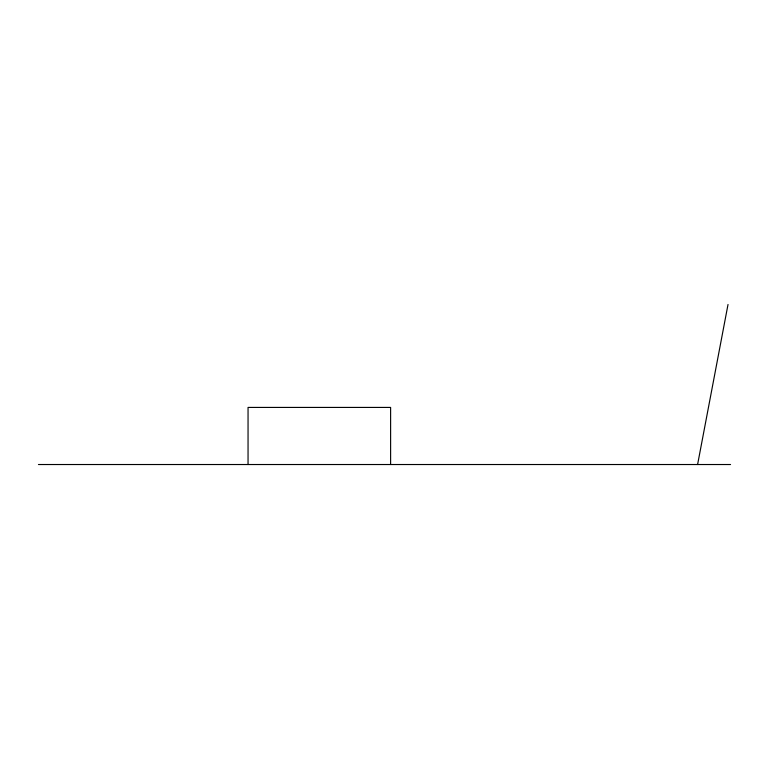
<?xml version="1.0" encoding="UTF-8"?>
<svg xmlns="http://www.w3.org/2000/svg" width="769" height="769" viewBox="0 0 769 769"><rect width="100%" height="100%" fill="white"/><g stroke="black" fill="none" stroke-linecap="round" stroke-linejoin="round"><path stroke-width="1.15" d="M697.598 464.524L728.022 304.476M38.45 464.524L730.55 464.524M390.614 464.524L390.614 407.426L248.051 407.426L248.051 464.524"/></g></svg>
